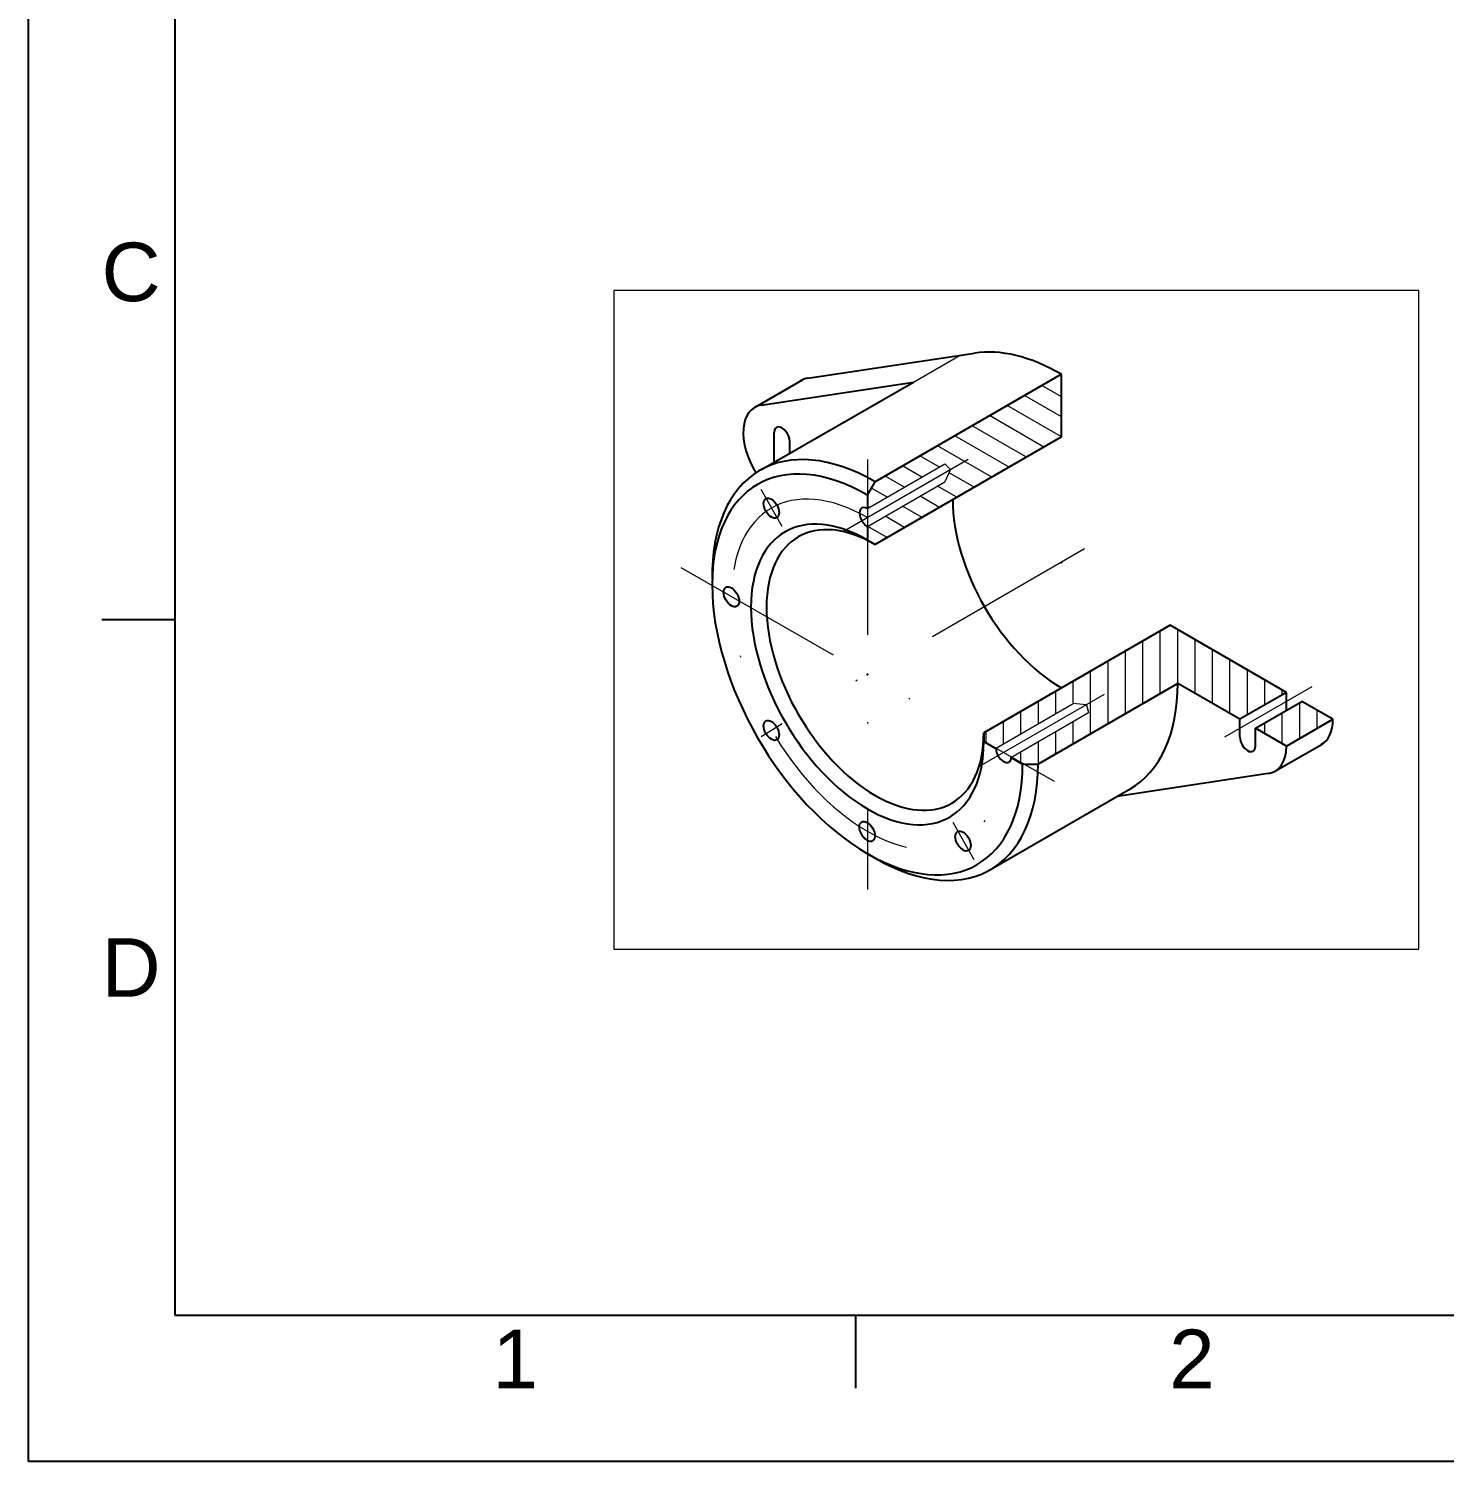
# Model space of a CAD drawing. Header units: millimetres. Extents: x 0 to 297, y 0 to 210.
# Drawn here: x 0 to 96.7, y 0 to 97.9 of the extents above; entities that cross this region are included whole.
import ezdxf

# ---------------------------------------------------------------- set-up
doc = ezdxf.new("R2010")
doc.units = ezdxf.units.MM
doc.linetypes.add('DASHDOT', pattern=[24, 12, -5.95, 0.1, -5.95])
doc.linetypes.add('DASHED', pattern=[18, 12, -6])
doc.layers.get('0').update_dxf_attribs({"lineweight": 25})
for name, color, linetype, lineweight in [('border', 7, 'Continuous', 25), ('center', 1, 'DASHDOT', 9), ('hatch', 7, 'Continuous', 5), ('thin', 7, 'Continuous', 13), ('thin2', 7, 'Continuous', 0)]:
    doc.layers.add(name, color=color, linetype=linetype, lineweight=lineweight)
doc.layers.add('viewports', color=30, linetype='DASHED', lineweight=0, plot=False)
doc.styles.add('textstyle3', font='arial.ttf')

# ---------------------------------------------------------------- blocks, each defined once
blk = doc.blocks.new('Border')
at = {"layer": 'border'}
for p, q in [((0, 0), (0, 210)), ((10, 105), (10, 57.5)), ((10, 57.5), (5, 57.5)), ((10, 57.5), (10, 10)), ((10, 10), (10, 10)), ((10, 10), (56.5, 10)), ((56.5, 10), (56.5, 5)), ((56.5, 10), (56.5, 10)), ((56.5, 10), (102.5, 10)), ((297, 0), (0, 0))]:
    blk.add_line(p, q, dxfattribs=at)
at = {"layer": 'border', "char_height": 4, "attachment_point": 5, "style": 'textstyle3'}
for s, insert in [('C', (7, 81.25)), ('D', (7, 33.75)), ('1', (33.25, 7)), ('2', (79.5, 7))]:
    blk.add_mtext(s, dxfattribs=dict(at, insert=insert))

msp = doc.modelspace()

# ---------------------------------------------------------------- linework, layer by layer
for p, q in [((53.2534, 74.01762), (64.63782, 75.73296)), ((49.6927, 72.06496), (52.87468, 73.90207)), ((50.07142, 72.1805), (60.4667, 73.74681)), ((50.08537, 67.7791), (60.4667, 73.74681)), ((70.57752, 74.28531), (57.84959, 66.93684)), ((70.57752, 69.9987), (70.57752, 74.28531)), ((50.9553, 68.27918), (50.9553, 70.30489)), ((52.01596, 68.8889), (52.01596, 69.69252)), ((70.57752, 69.9987), (57.84959, 62.65023)), ((57.31926, 66.01828), (57.84959, 66.93684)), ((57.31926, 66.01828), (57.31926, 65.08425)), ((57.31926, 63.85988), (57.31926, 62.9601)), ((57.31926, 62.95642), (57.84959, 62.65023)), ((78.00214, 57.13888), (65.27422, 49.79041)), ((85.95709, 52.54609), (78.00214, 57.13888)), ((78.53247, 53.15846), (68.98653, 47.64711)), ((82.77511, 50.70897), (78.53247, 53.15846)), ((85.95709, 52.54609), (82.77511, 50.70897)), ((83.83577, 50.0966), (87.01775, 51.93372)), ((85.95709, 51.32134), (85.95709, 52.54609)), ((89.13907, 50.70897), (87.01775, 51.93372)), ((82.77511, 49.48423), (82.77511, 50.70897)), ((83.83577, 48.87185), (83.83577, 50.0966)), ((85.95709, 48.87185), (83.83577, 50.0966)), ((85.95709, 48.87185), (89.13907, 50.70897)), ((65.27422, 49.79041), (65.27422, 49.17804)), ((65.27422, 49.17804), (66.09664, 48.70321)), ((85.21229, 47.17422), (88.39428, 49.01134)), ((67.15599, 48.0916), (67.92587, 47.64711)), ((67.92587, 47.64711), (68.98653, 47.64711)), ((84.71965, 46.99624), (74.38881, 45.43964)), ((65.84854, 40.51097), (75.28297, 45.95567)), ((57.84959, 41.2172), (57.31926, 41.52338))]:
    msp.add_line(p, q)
for centre, major_axis, start_param, end_param in [((70.57752, 61.42549), (7.875, -13.6399), 2.35619449, 2.91873066), ((54.66761, 70.61108), (1.875, -3.2476), 2.91873073, 3.18445457), ((51.48563, 68.77396), (1.875, -3.2476), 2.91873073, 4.760056), ((51.48563, 69.9987), (0.375, -0.64952), 0.78539816, 3.92699082), ((57.84959, 54.07702), (7.875, -13.6399), 2.35619449, 3.94372837), ((57.31926, 53.77083), (7.5, -12.99038), 2.35619449, 7.06858347), ((70.57752, 61.42549), (5.25, -9.09327), 3.92699082, 5.49778714), ((57.31926, 53.77083), (5.625, -9.74279), 2.35619449, 7.06858347), ((57.84959, 54.07702), (5.25, -9.09327), 2.35619449, 7.06858347), ((57.306, 64.4952), (0.375, -0.64952), 2.33117859, 5.52280305), ((67.39554, 59.58837), (7.875, -13.6399), 6.28139663, 7.06858347), ((86.48742, 52.2399), (1.875, -3.2476), 6.26604723, 7.06858347), ((83.30544, 49.17804), (0.375, -0.64952), 3.92699082, 7.06858347), ((66.62631, 48.42777), (0.375, -0.64952), 3.97660385, 7.01897044), ((83.30544, 50.40278), (1.875, -3.2476), 6.06032339, 7.06858347), ((57.84959, 54.07702), (7.875, -13.6399), 5.45015008, 7.06858347)]:
    msp.add_ellipse(centre, major_axis=major_axis, ratio=0.57735027, start_param=start_param, end_param=end_param)
for centre in [(50.75676, 65.13742), (48.02531, 59.07595), (50.75676, 49.9514), (57.306, 43.04669), (63.85523, 42.38899)]:
    msp.add_ellipse(centre, major_axis=(0.375, -0.64952), ratio=0.57735027)
for p in [(70.57752, 61.42549), (57.31926, 53.77083)]:
    msp.add_point(p)
at = {"layer": 'center'}
for p, q in [((64.21355, 68.46777), (55.72827, 63.56879)), ((57.31926, 68.46777), (57.31926, 39.07389)), ((51.48563, 63.87498), (50.05374, 66.41632)), ((72.16851, 62.34405), (55.72827, 52.85227)), ((44.56437, 61.07239), (70.07415, 46.46927)), ((87.6931, 52.936), (81.71445, 49.48423)), ((73.49433, 52.393), (65.00905, 47.49402)), ((51.48563, 50.40278), (50.05374, 49.51484)), ((63.15289, 43.66669), (64.58479, 41.12534))]:
    msp.add_line(p, q, dxfattribs=at)
msp.add_ellipse((57.31926, 53.77083), major_axis=(6.5625, -11.36658), ratio=0.57735027, start_param=2.35619449, end_param=7.06858347, dxfattribs=at)
at = {"layer": 'hatch'}
for p, q in [((70.57752, 72.74833), (69.24646, 73.51682)), ((70.57752, 74.12315), (70.43708, 74.20423)), ((70.57752, 71.37352), (68.05583, 72.82941)), ((70.57752, 69.9987), (66.86521, 72.14201)), ((68.19627, 68.62389), (64.48396, 70.76719)), ((69.38689, 69.3113), (65.67458, 71.4546)), ((67.00564, 67.93648), (63.29333, 70.07978)), ((62.23791, 67.9395), (60.91208, 68.70497)), ((65.81502, 67.24907), (62.10271, 69.39238)), ((61.04728, 67.25209), (59.72146, 68.01756)), ((64.62439, 66.56166), (62.90703, 67.55318)), ((59.85666, 66.56469), (58.53083, 67.33015)), ((63.43377, 65.87426), (62.10794, 66.63972)), ((58.66603, 65.87728), (57.5949, 66.4957)), ((62.24314, 65.18685), (60.91732, 65.95231)), ((57.47541, 65.18987), (57.31926, 65.28002)), ((61.05252, 64.49944), (59.72669, 65.26491)), ((58.67127, 63.12463), (57.34544, 63.89009)), ((59.86189, 63.81203), (58.53607, 64.5775)), ((78.50629, 56.84781), (78.50629, 53.14335)), ((76.12504, 56.05514), (76.12504, 51.76853)), ((77.31567, 56.74255), (77.31567, 52.45594)), ((79.69692, 56.1604), (79.69692, 52.48617)), ((74.93442, 55.36773), (74.93442, 51.08112)), ((80.88754, 55.47299), (80.88754, 51.79876)), ((72.55317, 53.99292), (72.55317, 49.70631)), ((73.74379, 54.68032), (73.74379, 50.39372)), ((82.07817, 54.78559), (82.07817, 51.11135)), ((83.26879, 54.09818), (83.26879, 50.994)), ((71.36254, 53.30551), (71.36254, 51.77458)), ((84.45942, 53.41077), (84.45942, 51.68141)), ((68.98129, 51.93069), (68.98129, 50.39976)), ((70.17192, 52.6181), (70.17192, 51.08717)), ((85.65004, 52.72336), (85.65004, 52.36881)), ((67.79067, 51.24329), (67.79067, 49.71235)), ((85.65004, 51.14407), (85.65004, 49.04913)), ((86.84067, 51.83148), (86.84067, 49.38199)), ((88.03129, 51.34855), (88.03129, 50.06939)), ((66.60004, 50.55588), (66.60004, 49.02495)), ((71.36254, 50.54983), (71.36254, 49.0189)), ((84.45942, 50.45666), (84.45942, 49.73654)), ((65.40942, 49.86847), (65.40942, 49.09998)), ((68.98129, 49.17502), (68.98129, 47.64711)), ((70.17192, 49.86243), (70.17192, 48.33149)), ((67.79067, 48.48761), (67.79067, 47.72517))]:
    msp.add_line(p, q, dxfattribs=at)
at = {"layer": 'thin'}
for p, q in [((57.31926, 65.09972), (62.62256, 68.16159)), ((63.00787, 67.77167), (62.62256, 68.16159)), ((63.00787, 67.77167), (62.62256, 66.93684)), ((57.31926, 63.87498), (62.62256, 66.93684)), ((66.06971, 48.71876), (71.37301, 51.78062)), ((67.13037, 48.10639), (72.43367, 51.16825)), ((72.28865, 51.69689), (71.37301, 51.78062)), ((72.28865, 51.69689), (72.43367, 51.16825))]:
    msp.add_line(p, q, dxfattribs=at)
at = {"layer": 'thin2'}
msp.add_line((60.4667, 73.74681), (63.66744, 75.58675), dxfattribs=at)
at = {"layer": 'viewports', "linetype": 'Continuous'}
msp.add_lwpolyline([(40, 35), (95, 35), (95, 80), (40, 80)], close=True, dxfattribs=at)

# ---------------------------------------------------------------- block references
msp.add_blockref('Border', (0, 0))

doc.saveas('drawing.dxf')
